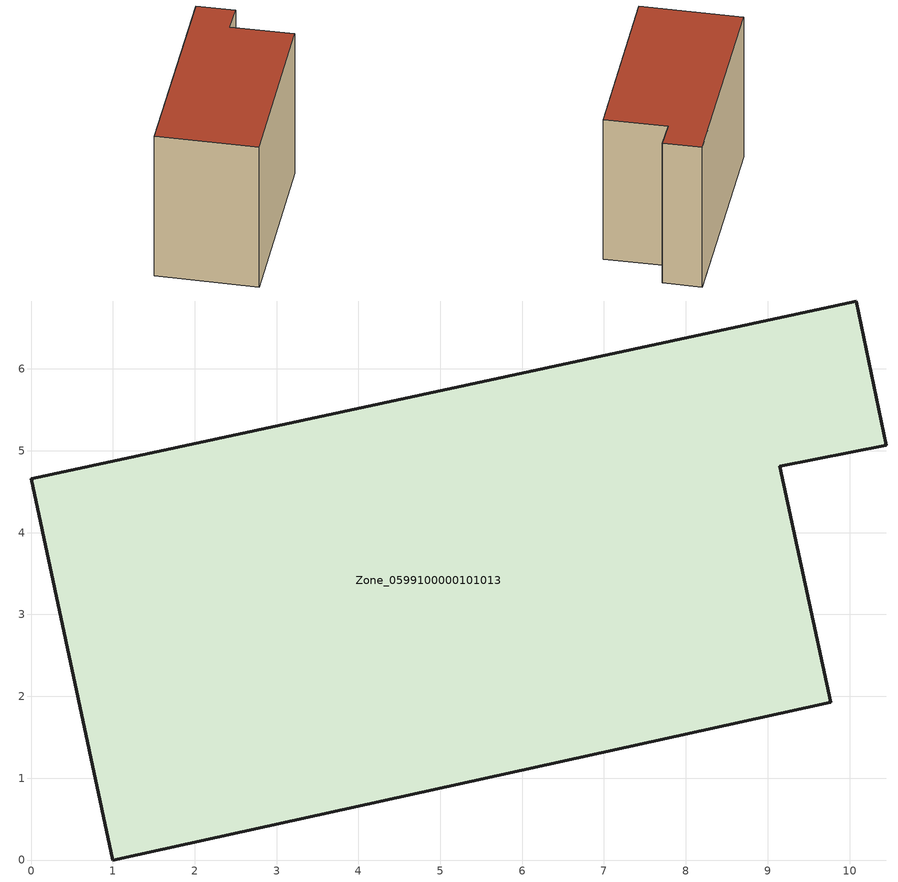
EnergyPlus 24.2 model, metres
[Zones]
Zone_0599100000101013
 floor ground (C_G): 0,4.66 10.08,6.83 10.45,5.07 9.15,4.81 9.77,1.93 1,0 z0
 wall outside (C_F): 1,0 9.77,1.93 9.15,4.81 10.45,5.07 10.08,6.83 0,4.66 1,0 z0:7.57
 roof outside (C_R): 10.08,6.83 0,4.66 1,0 9.77,1.93 9.15,4.81 10.45,5.07 z7.57
[BUILDING]
Pand.0599100000101013: North Axis=0; Terrain=City; Loads Convergence Tolerance Value=0.04; Temperature Convergence Tolerance Value=0.4; Solar Distribution=FullExterior; Maximum Number of Warmup Days=25; Minimum Number of Warmup Days=1
[Site:Location]
Rotterdam.The.Hague.AP_ZH_NLD Design_Conditions: Latitude=51.96; Longitude=4.45; Time Zone=1; Elevation=-4.5
[SITE:GROUNDTEMPERATURE:BUILDINGSURFACE]
18, 18, 18, 18, 18, 18, 18, 18, 18, 18, 18, 18
[MATERIAL] Thermal Absorptance=0.9; Solar Absorptance=0.7; Visible Absorptance=0.7
Name | Roughness | Thickness | Conductivity | Density | Specific Heat
G.TI.1946 | MediumSmooth | 0.15 | 1 | 540 | 1210
F.TI.1946 | Rough | 0.3 | 0.857143 | 1920 | 840
R.TI.1946 | MediumRough | 0.2 | 0.1 | 1500 | 1000
[CONSTRUCTION]
C_G: G.TI.1946
C_F: F.TI.1946
C_R: R.TI.1946
[ZONE]
Zone_0599100000101013: Type=1; Multiplier=1; Ceiling Height=Autocalculate; Volume=Autocalculate; Floor Area=autocalculate; Part of Total Floor Area=Yes
[ZONEINFILTRATION:DESIGNFLOWRATE]
Infil_Zone_0599100000101013: Zone or ZoneList or Space or SpaceList=Zone_0599100000101013; Schedule=AlwaysOn; Design Flow Rate Calculation Method=Flow/Area; Flow Rate per Floor Area=0.003; Constant Term Coefficient=1; Temperature Term Coefficient=0; Velocity Term Coefficient=0; Velocity Squared Term Coefficient=0
[HVACTEMPLATE:ZONE:IDEALLOADSAIRSYSTEM]
Zone_0599100000101013: Maximum Heating Supply Air Temperature=50; Minimum Cooling Supply Air Temperature=13; Maximum Heating Supply Air Humidity Ratio=0.0156; Minimum Cooling Supply Air Humidity Ratio=0.0077; Heating Limit=NoLimit; Cooling Limit=NoLimit; Dehumidification Control Type=ConstantSensibleHeatRatio; Cooling Sensible Heat Ratio=0.7; Dehumidification Setpoint=60; Humidification Control Type=None; Humidification Setpoint=30; Outdoor Air Method=None; Outdoor Air Flow Rate per Person=0.00944; Outdoor Air Flow Rate per Zone Floor Area=0; Outdoor Air Flow Rate per Zone=0; Demand Controlled Ventilation Type=None; Outdoor Air Economizer Type=NoEconomizer; Heat Recovery Type=None; Sensible Heat Recovery Effectiveness=0.7; Latent Heat Recovery Effectiveness=0.65
[ZONECONTROL:THERMOSTAT]
ThermostatControl_Zone_0599100000101013: Zone or ZoneList=Zone_0599100000101013; Control Type Schedule=DualSetpointControlType; Control 1=Thermostat_Zone_0599100000101013; Temperature Difference Between Cutout And Setpoint=0
[THERMOSTATSETPOINT:DUALSETPOINT]
Thermostat_Zone_0599100000101013: Heating Setpoint Temperature Schedule=HeatingSetpoint_Zone_0599100000101013; Cooling Setpoint Temperature Schedule=CoolingSetpoint_Zone_0599100000101013
[SCHEDULE:COMPACT]
HeatingSetpoint_Zone_0599100000101013: Through: 12/31, For: AllDays, Until: 24:00, 21
CoolingSetpoint_Zone_0599100000101013: Through: 12/31, For: AllDays, Until: 24:00, 24
DualSetpointControlType: Through: 12/31, For: AllDays, Until: 24:00, 4
AlwaysOn: Through: 12/31, For: AllDays, Until: 24:00, 1
